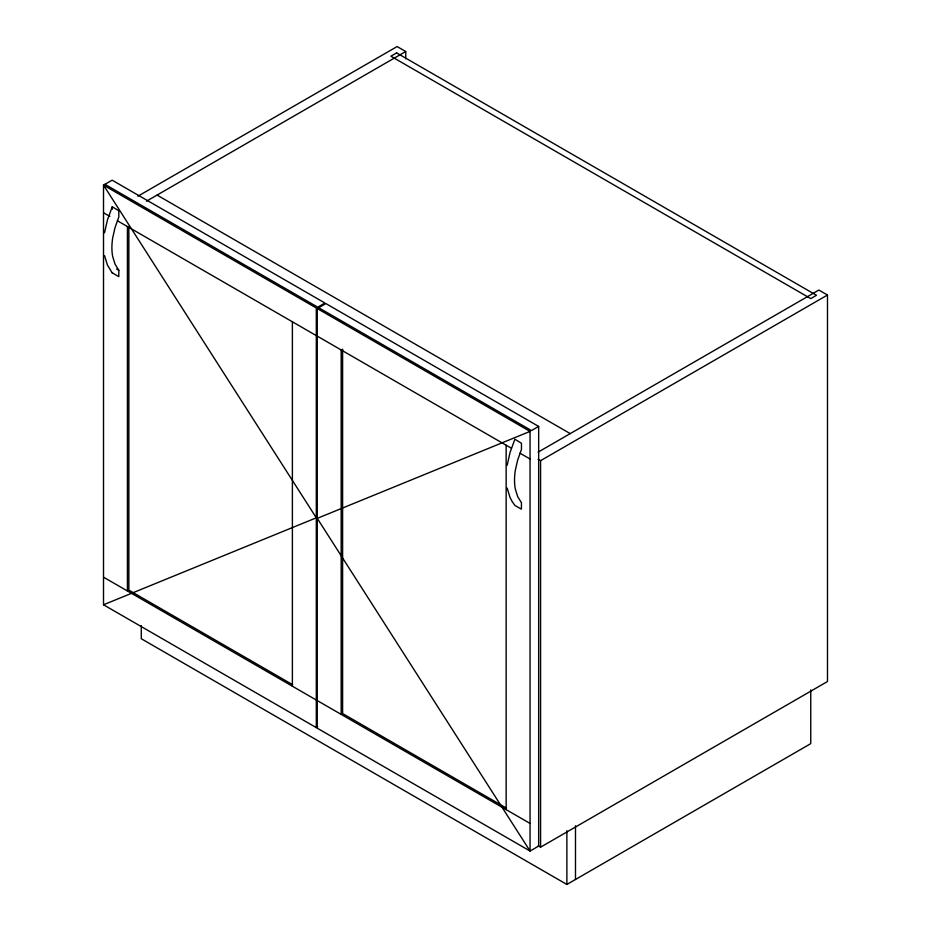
<?xml version="1.0" encoding="UTF-8"?>
<svg xmlns="http://www.w3.org/2000/svg" width="931" height="931" viewBox="0 0 931 931"><rect width="100%" height="100%" fill="white"/><g stroke="black" fill="none" stroke-linecap="round" stroke-linejoin="round"><path stroke-width="1.4" d="M104.54 232.773L107.414 220.042L112.244 206.775L118.819 210.767L118.819 217.028L115.013 227.676L112.686 237.987A58.222 33.621 -60 0 0 112.674 256.444L115.013 264.067L118.819 270.304L118.784 276.67L112.127 272.702M507.174 465.232L510.048 452.501L514.878 439.234L521.453 443.226L521.453 449.487L517.636 460.135L515.309 470.434A58.222 33.621 -60 0 0 515.309 488.903L517.636 496.514L521.453 502.763L521.418 509.129L514.994 505.533L512.283 501.774L510.06 497.561L507.174 488.112M112.127 206.903L112.127 209.405M137.893 196.208L397.118 46.55L405.73 51.519L405.73 58.781M146.504 201.177L405.73 51.519M317.262 308.545L325.873 303.576L538.665 426.433L538.665 846.07L530.053 851.039L317.262 728.193L317.262 308.545L530.053 431.402L530.053 851.039L317.262 518.369L530.053 431.402M538.665 426.433L531.485 430.576L318.693 307.719M538.141 452.129L818.873 290.053L827.484 295.022L827.484 681.527L540.574 847.175L538.118 845.755M538.118 459.251L540.574 460.67L827.484 295.022M104.947 184.315L317.739 307.172L324.919 303.029L112.127 180.172L103.516 185.141L103.516 604.778L316.307 727.635L317.739 726.808M141.291 625.667L141.291 638.736L566.874 884.45L810.75 743.648L810.75 689.883M103.516 604.778L316.307 517.811L103.516 185.141L316.307 307.998L316.307 727.635M157.071 195.079L570.226 433.613M103.516 212.745L109.811 216.388M117.364 220.74L316.307 335.602M317.262 336.149L511.166 448.102M519.987 453.188L530.053 459.006M116.584 269.012L118.819 270.304M292.578 684.669L128.862 590.149L128.862 227.176M506.324 808.073L342.608 713.553L342.608 349.125M103.516 577.173L316.307 700.031M317.262 700.577L530.053 823.435M112.244 272.969L107.437 265.102L104.551 255.653M575.486 825.716L575.486 879.481M566.874 830.685L566.874 884.45M540.574 460.67L540.574 847.175M506.15 445.204L506.15 809.633M341.177 349.963L341.177 714.38M292.392 321.8L292.392 686.228M127.419 226.547L127.419 590.976M396.641 52.904L390.904 56.209L810.75 298.607L816.487 295.29L396.641 52.904"/></g></svg>
